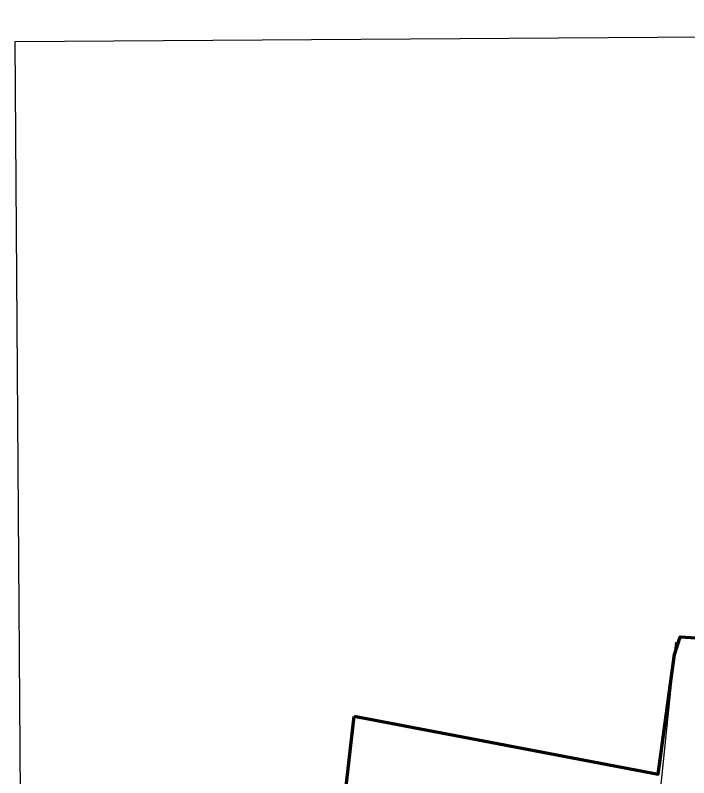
# Model space of a CAD drawing. Header units: millimetres. Extents: x 1378883 to 1389511, y 5662980 to 5673292.
# Drawn here: x 1378883 to 1380654, y 5671286 to 5673292 of the extents above; entities that cross this region are included whole.
import ezdxf

# ---------------------------------------------------------------- set-up
doc = ezdxf.new("R2010")
doc.units = ezdxf.units.MM
for name, color, linetype in [('вулиці', 7, 'Continuous'), ('КартаСкан', 252, 'Continuous'), ('межа по генплану', 7, 'Continuous')]:
    doc.layers.add(name, color=color, linetype=linetype)
picture_1 = doc.add_image_def('image1.tif', size_in_pixel=(29607, 29619))

msp = doc.modelspace()

# ---------------------------------------------------------------- linework, layer by layer
at = {"layer": 'вулиці', "color": 7}
msp.add_lwpolyline([(1380395.6, 5670745.2), (1380403, 5670758), (1380456.1, 5670832.6), (1380504.4, 5670900.6), (1380530.9, 5670937.8), (1380546.6, 5670960.4), (1380556.1, 5670982.8), (1380557.6, 5671048.8), (1380567.1, 5671125.7), (1380620.2, 5671643.3)], dxfattribs=at)
at = {"layer": 'межа по генплану', "color": 5, "lineweight": 70}
for points in [[(1379773.9, 5671448.2), (1380574.4, 5671295.7), (1380616.9, 5671610.9), (1380631.7, 5671656.8), (1380799.7, 5671646.3), (1381996.4, 5671408), (1382019.5, 5671402.4), (1382145.4, 5671254.6)], [(1379773.9, 5671448.2), (1380574.4, 5671295.7), (1380616.9, 5671610.9), (1380631.7, 5671656.8), (1380799.7, 5671646.3), (1381996.4, 5671408), (1382019.5, 5671402.4), (1382145.4, 5671254.6)], [(1379738.6, 5671134.1), (1379773.9, 5671448.2)], [(1379738.6, 5671134.1), (1379773.9, 5671448.2)]]:
    msp.add_lwpolyline(points, dxfattribs=at)
at = {"layer": 'межа по генплану', "color": 3, "lineweight": 70}
for points in [[(1379773.9, 5671448.2), (1380574.4, 5671295.7), (1380616.9, 5671610.9), (1380631.7, 5671656.8), (1380799.7, 5671646.3), (1381996.4, 5671408), (1382019.5, 5671402.4), (1382145.4, 5671254.6)], [(1379773.9, 5671448.2), (1380574.4, 5671295.7), (1380616.9, 5671610.9), (1380631.7, 5671656.8), (1380799.7, 5671646.3), (1381996.4, 5671408), (1382019.5, 5671402.4), (1382145.4, 5671254.6)], [(1379738.6, 5671134.1), (1379773.9, 5671448.2)], [(1379738.6, 5671134.1), (1379773.9, 5671448.2)]]:
    msp.add_lwpolyline(points, dxfattribs=at)
at = {"layer": 'межа по генплану', "color": 2, "lineweight": 70}
for points in [[(1379773.9, 5671448.2), (1380574.4, 5671295.7), (1380616.9, 5671610.9), (1380631.7, 5671656.8), (1380799.7, 5671646.3), (1381996.4, 5671408), (1382019.5, 5671402.4), (1382145.4, 5671254.6)], [(1379738.6, 5671134.1), (1379773.9, 5671448.2)]]:
    msp.add_lwpolyline(points, dxfattribs=at)

# ---------------------------------------------------------------- pictures from other files: only their frames are drawn
at = {"layer": 'КартаСкан'}
image = msp.add_image(picture_1, insert=(1378952, 5663192.3), size_in_units=(10026.9, 10031), rotation=0.39543, dxfattribs=at)
image.dxf.flags = 15

doc.saveas('drawing.dxf')
